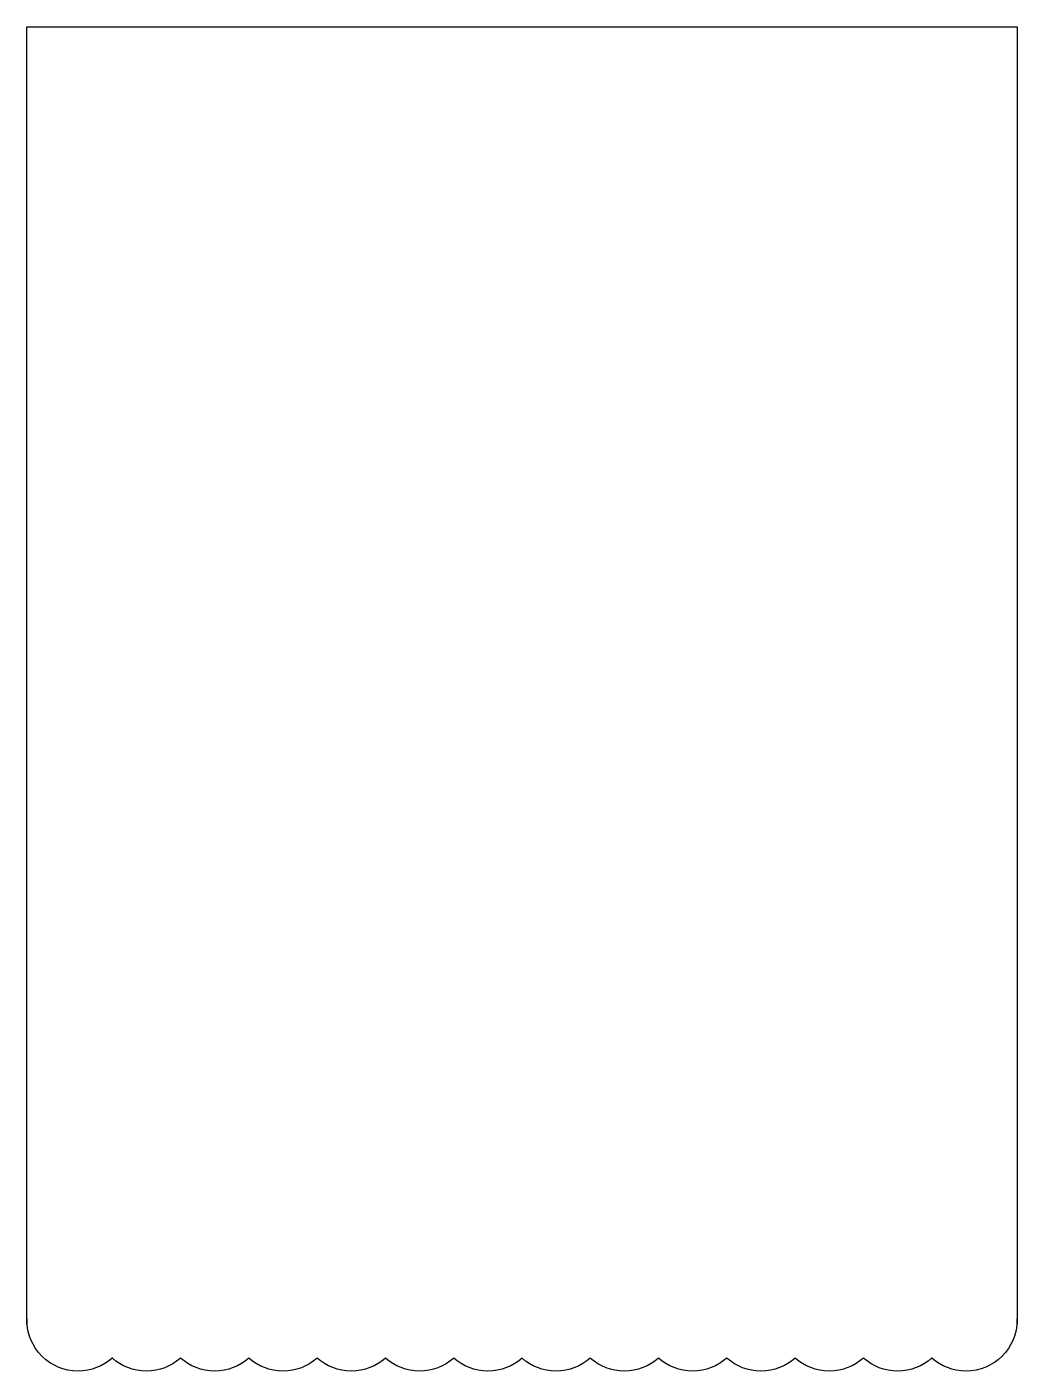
# Model space of a CAD drawing. Header units: centimetres. Extents: x -6.9 to 6.9, y -9.4 to 9.4.
import ezdxf

# ---------------------------------------------------------------- set-up
doc = ezdxf.new("R2010")
doc.units = ezdxf.units.CM
doc.header["$MEASUREMENT"] = 0
doc.layers.add('Camada 1', color=7, linetype='Continuous')

msp = doc.modelspace()

# ---------------------------------------------------------------- linework, layer by layer
at = {"layer": 'Camada 1'}
msp.add_open_spline([(-0.00001, -9.19161), (0.12625, -9.30414), (0.2927, -9.37253), (0.47513, -9.37253), (0.47513, -9.37253), (0.65833, -9.37253), (0.82544, -9.30358), (0.95188, -9.19018), (0.95188, -9.19018), (0.95188, -9.19018), (0.95738, -9.19595), (0.95738, -9.19595), (0.95738, -9.19595), (1.083, -9.30588), (1.24752, -9.37253), (1.4276, -9.37253), (1.4276, -9.37253), (1.60995, -9.37253), (1.77632, -9.30421), (1.90255, -9.19179), (1.90255, -9.19179), (1.90255, -9.19179), (1.90493, -9.1916), (1.90493, -9.1916), (1.90493, -9.1916), (2.03119, -9.30413), (2.19764, -9.37252), (2.3801, -9.37252), (2.3801, -9.37252), (2.5633, -9.37252), (2.73038, -9.30357), (2.85685, -9.19017), (2.85685, -9.19017), (2.85685, -9.19017), (2.86238, -9.19594), (2.86238, -9.19594), (2.86238, -9.19594), (2.988, -9.30587), (3.15252, -9.37252), (3.3326, -9.37252), (3.3326, -9.37252), (3.51495, -9.37252), (3.68132, -9.3042), (3.80755, -9.19178), (3.80755, -9.19178), (3.80755, -9.19178), (3.80993, -9.19159), (3.80993, -9.19159), (3.80993, -9.19159), (3.93619, -9.30412), (4.10264, -9.37251), (4.2851, -9.37251), (4.2851, -9.37251), (4.4683, -9.37251), (4.63538, -9.30356), (4.76185, -9.19016), (4.76185, -9.19016), (4.76185, -9.19016), (4.76738, -9.19593), (4.76738, -9.19593), (4.76738, -9.19593), (4.893, -9.30586), (5.05752, -9.37251), (5.2376, -9.37251), (5.2376, -9.37251), (5.41995, -9.37251), (5.58632, -9.30419), (5.71255, -9.19177), (5.71255, -9.19177), (5.71255, -9.19177), (5.71493, -9.19158), (5.71493, -9.19158), (5.71493, -9.19158), (5.84119, -9.30411), (6.00764, -9.3725), (6.1901, -9.3725), (6.1901, -9.3725), (6.58462, -9.3725), (6.90448, -9.05267), (6.90448, -8.65812), (6.90448, -8.65812), (6.90448, -8.65288), (6.90443, -8.64764), (6.90429, -8.6424), (6.90429, -8.6424), (6.90429, -8.6424), (6.90448, -8.71836), (6.90448, -8.71836), (6.90448, -8.71836), (6.90448, -8.71836), (6.90447, 9.37253), (6.90447, 9.37253), (6.90447, 9.37253), (6.90447, 9.37253), (0.23697, 9.37253), (0.23697, 9.37253), (0.23697, 9.37253), (0.23697, 9.37253), (-0.23703, 9.37253), (-0.23703, 9.37253), (-0.23703, 9.37253), (-0.23703, 9.37253), (-6.90453, 9.37253), (-6.90453, 9.37253), (-6.90453, 9.37253), (-6.90453, 9.37253), (-6.90453, -8.71841), (-6.90453, -8.71841), (-6.90453, -8.71841), (-6.90453, -8.71841), (-6.90437, -8.64245), (-6.90437, -8.64245), (-6.90437, -8.64245), (-6.90447, -8.64766), (-6.90453, -8.65289), (-6.90453, -8.65816), (-6.90453, -8.65816), (-6.90453, -9.05271), (-6.5847, -9.37254), (-6.19015, -9.37254), (-6.19015, -9.37254), (-6.00772, -9.37254), (-5.84124, -9.30415), (-5.71501, -9.19162), (-5.71501, -9.19162), (-5.71501, -9.19162), (-5.71263, -9.19181), (-5.71263, -9.19181), (-5.71263, -9.19181), (-5.5864, -9.30423), (-5.42, -9.37255), (-5.23768, -9.37255), (-5.23768, -9.37255), (-5.0576, -9.37255), (-4.89309, -9.3059), (-4.76746, -9.19597), (-4.76746, -9.19597), (-4.76746, -9.19597), (-4.76196, -9.1902), (-4.76196, -9.1902), (-4.76196, -9.1902), (-4.63552, -9.30357), (-4.4684, -9.37255), (-4.28521, -9.37255), (-4.28521, -9.37255), (-4.10278, -9.37255), (-3.9363, -9.30416), (-3.81007, -9.19163), (-3.81007, -9.19163), (-3.81007, -9.19163), (-3.80769, -9.19182), (-3.80769, -9.19182), (-3.80769, -9.19182), (-3.68146, -9.30424), (-3.51506, -9.37256), (-3.33274, -9.37256), (-3.33274, -9.37256), (-3.15266, -9.37256), (-2.98815, -9.30591), (-2.86252, -9.19598), (-2.86252, -9.19598), (-2.86252, -9.19598), (-2.85702, -9.19021), (-2.85702, -9.19021), (-2.85702, -9.19021), (-2.73058, -9.30358), (-2.56346, -9.37256), (-2.38027, -9.37256), (-2.38027, -9.37256), (-2.19784, -9.37256), (-2.03136, -9.30417), (-1.90513, -9.19164), (-1.90513, -9.19164), (-1.90513, -9.19164), (-1.90275, -9.19183), (-1.90275, -9.19183), (-1.90275, -9.19183), (-1.77652, -9.30425), (-1.61012, -9.37257), (-1.4278, -9.37257), (-1.4278, -9.37257), (-1.24772, -9.37257), (-1.08321, -9.30592), (-0.95758, -9.19599), (-0.95758, -9.19599), (-0.95758, -9.19599), (-0.95208, -9.19022), (-0.95208, -9.19022), (-0.95208, -9.19022), (-0.82564, -9.30359), (-0.65852, -9.37257), (-0.47533, -9.37257), (-0.47533, -9.37257), (-0.29272, -9.37253), (-0.12625, -9.30414), (-0.00001, -9.19161)], degree=3, knots=[0, 0, 0, 0, 0.02, 0.02, 0.02, 0.02, 0.04, 0.04, 0.04, 0.04, 0.06, 0.06, 0.06, 0.06, 0.08, 0.08, 0.08, 0.08, 0.1, 0.1, 0.1, 0.1, 0.12, 0.12, 0.12, 0.12, 0.14, 0.14, 0.14, 0.14, 0.16, 0.16, 0.16, 0.16, 0.18, 0.18, 0.18, 0.18, 0.2, 0.2, 0.2, 0.2, 0.22, 0.22, 0.22, 0.22, 0.24, 0.24, 0.24, 0.24, 0.26, 0.26, 0.26, 0.26, 0.28, 0.28, 0.28, 0.28, 0.3, 0.3, 0.3, 0.3, 0.32, 0.32, 0.32, 0.32, 0.34, 0.34, 0.34, 0.34, 0.36, 0.36, 0.36, 0.36, 0.38, 0.38, 0.38, 0.38, 0.4, 0.4, 0.4, 0.4, 0.42, 0.42, 0.42, 0.42, 0.44, 0.44, 0.44, 0.44, 0.46, 0.46, 0.46, 0.46, 0.48, 0.48, 0.48, 0.48, 0.5, 0.5, 0.5, 0.5, 0.52, 0.52, 0.52, 0.52, 0.54, 0.54, 0.54, 0.54, 0.56, 0.56, 0.56, 0.56, 0.58, 0.58, 0.58, 0.58, 0.6, 0.6, 0.6, 0.6, 0.62, 0.62, 0.62, 0.62, 0.64, 0.64, 0.64, 0.64, 0.66, 0.66, 0.66, 0.66, 0.68, 0.68, 0.68, 0.68, 0.7, 0.7, 0.7, 0.7, 0.72, 0.72, 0.72, 0.72, 0.74, 0.74, 0.74, 0.74, 0.76, 0.76, 0.76, 0.76, 0.78, 0.78, 0.78, 0.78, 0.8, 0.8, 0.8, 0.8, 0.82, 0.82, 0.82, 0.82, 0.84, 0.84, 0.84, 0.84, 0.86, 0.86, 0.86, 0.86, 0.88, 0.88, 0.88, 0.88, 0.9, 0.9, 0.9, 0.9, 0.92, 0.92, 0.92, 0.92, 0.94, 0.94, 0.94, 0.94, 0.96, 0.96, 0.96, 0.96, 1, 1, 1, 1], dxfattribs=at)

doc.saveas('drawing.dxf')
